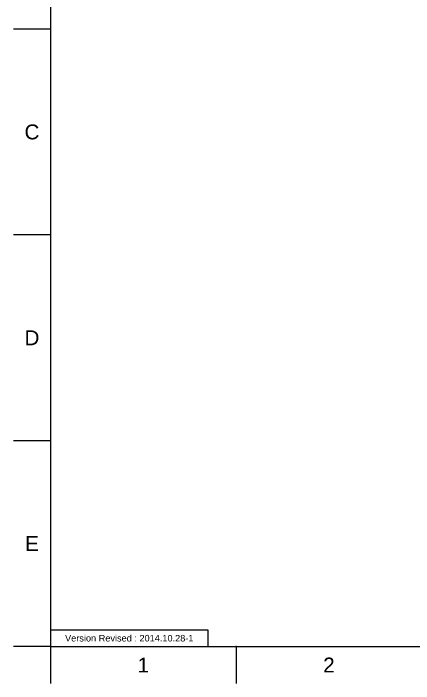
# Model space of a CAD drawing. Header units: millimetres. Extents: x 3440 to 4034, y 651 to 1071.
# Drawn here: x 3440.5 to 3592.9, y 651.4 to 906.6 of the extents above; entities that cross this region are included whole.
import ezdxf

# ---------------------------------------------------------------- set-up
doc = ezdxf.new("R2010")
doc.units = ezdxf.units.MM
doc.header["$LTSCALE"] = 0.1
doc.layers.add('FORM', color=7, linetype='Continuous')
doc.layers.add('TEXT', color=2, linetype='Continuous')
doc.styles.get("Standard").update_dxf_attribs({"font": 'arial.ttf'})

msp = doc.modelspace()

# ---------------------------------------------------------------- linework, layer by layer
for p, q in [((3454.596, 1057.271), (3454.596, 665.554)), ((3454.596, 900.584), (3440.454, 900.584)), ((3454.596, 822.241), (3440.454, 822.241)), ((3454.596, 743.897), (3440.454, 743.897)), ((3454.596, 665.554), (3440.454, 665.554)), ((3454.596, 665.554), (4020.252, 665.554)), ((3454.596, 665.554), (3454.596, 651.412)), ((3525.303, 665.554), (3525.303, 651.412))]:
    msp.add_line(p, q)
msp.add_point((3525.303, 665.554))
at = {"layer": 'FORM'}
msp.add_lwpolyline([(3454.596, 665.554), (3514.596, 665.554), (3514.596, 671.804), (3454.596, 671.804)], close=True, dxfattribs=at)

# ---------------------------------------------------------------- texts
at = {"char_height": 5.657, "attachment_point": 5}
for s, width, insert in [('C', 10, (3447.525, 861.412)), ('D', 10, (3447.525, 783.069)), ('E', 10, (3447.525, 704.726)), ('1', 50, (3489.949, 658.483)), ('2', 50, (3560.656, 658.483))]:
    msp.add_mtext_dynamic_manual_height_columns(s, width=width, gutter_width=12.5, heights=[0], dxfattribs=dict(at, insert=insert))
at = {"layer": 'TEXT', "insert": (3484.596, 668.679), "char_height": 2.5, "attachment_point": 5}
msp.add_mtext_dynamic_manual_height_columns('Version Revised : 2014.10.28-1', width=60, gutter_width=12.5, heights=[0], dxfattribs=at)

doc.saveas('drawing.dxf')
